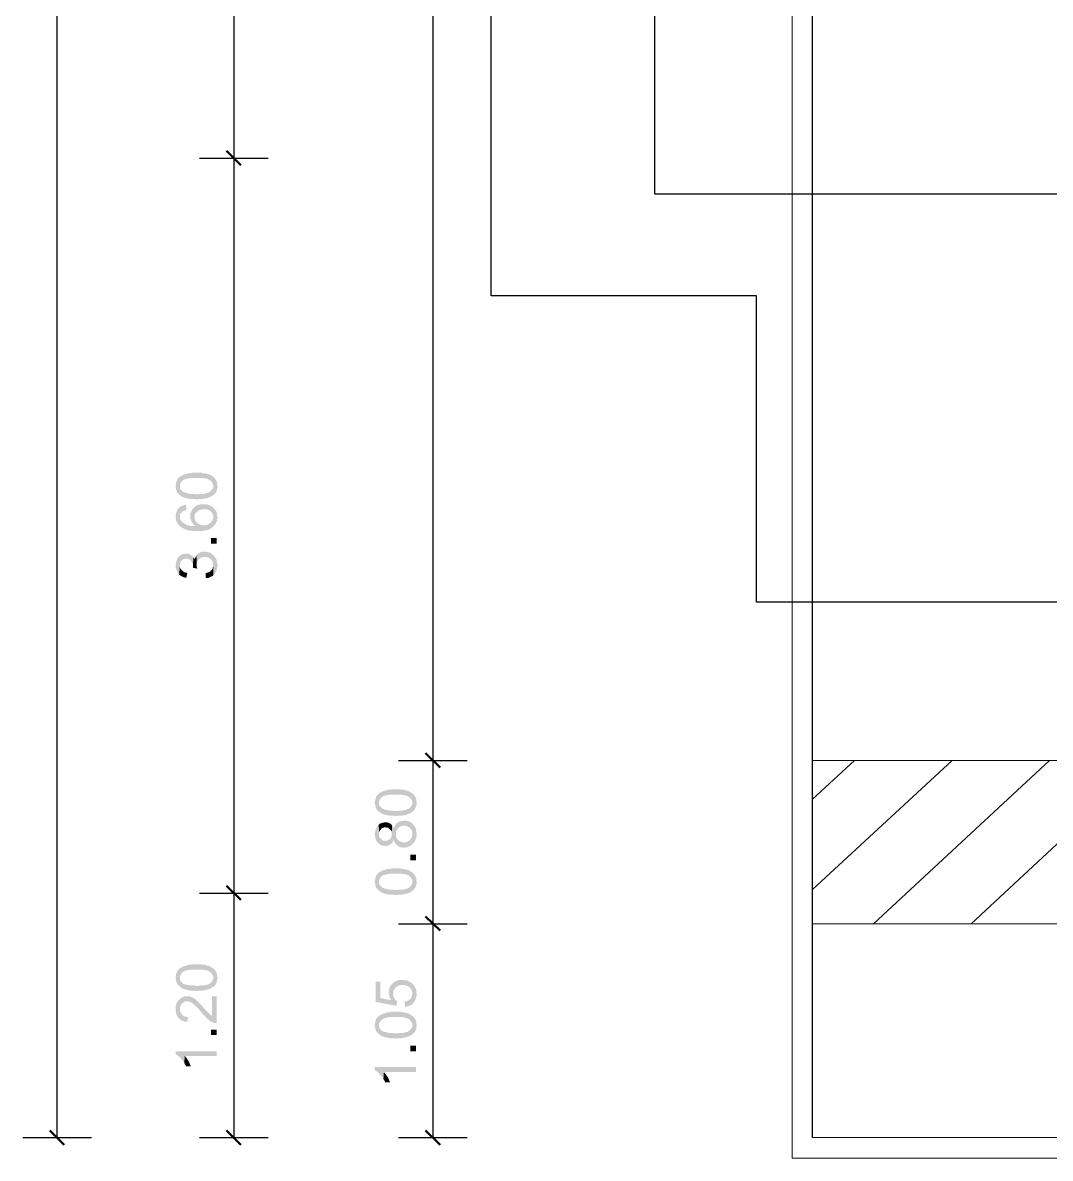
# Model space of a CAD drawing. Header units: millimetres. Extents: x -35.3 to 0.3, y 0.4 to 20.6.
# Drawn here: x -26.379 to -24.396, y 2.58 to 4.771 of the extents above; entities that cross this region are included whole.
import ezdxf

# ---------------------------------------------------------------- set-up
doc = ezdxf.new("R2010")
doc.units = ezdxf.units.MM
for name, color, linetype in [('Layer1', 3, 'Continuous'), ('PDF _Geometria', 7, 'Continuous'), ('PDF _Riempimenti solidi', 7, 'Continuous')]:
    doc.layers.add(name, color=color, linetype=linetype)

msp = doc.modelspace()

# ---------------------------------------------------------------- hatches: boundary and pattern name
at = {"layer": 'PDF _Riempimenti solidi', "transparency": 33554559}
for points in [[(-26.0835, 3.8768), (-26.0835, 3.8743), (-26.0827, 3.8727), (-26.0827, 3.8702), (-26.0818, 3.8685), (-26.081, 3.866), (-26.0802, 3.8643), (-26.0785, 3.8627), (-26.0752, 3.8593), (-26.0752, 3.8802), (-26.0727, 3.8852), (-26.071, 3.8868), (-26.0693, 3.8885), (-26.0685, 3.8885), (-26.0677, 3.8893), (-26.066, 3.8902), (-26.0643, 3.8902), (-26.0627, 3.891), (-26.061, 3.891), (-26.0593, 3.8918), (-26.0568, 3.8918), (-26.0543, 3.8927), (-26.031, 3.8927), (-26.0293, 3.8918), (-26.0268, 3.8918), (-26.0252, 3.891), (-26.0227, 3.891), (-26.021, 3.8902), (-26.0202, 3.8893), (-26.0185, 3.8893), (-26.0177, 3.8885), (-26.0168, 3.8877), (-26.0152, 3.886), (-26.0135, 3.8843), (-26.0127, 3.8827), (-26.011, 3.8793), (-26.011, 3.8768), (-26.0102, 3.8602), (-26.0085, 3.8618), (-26.006, 3.8643), (-26.0052, 3.8668), (-26.0043, 3.8685), (-26.0035, 3.8702), (-26.0035, 3.8727), (-26.0027, 3.8743), (-26.0027, 3.8777), (-26.0035, 3.8793), (-26.0035, 3.8843), (-26.0052, 3.8877), (-26.0068, 3.8902), (-26.0077, 3.891), (-26.0077, 3.8918), (-26.0093, 3.8935), (-26.011, 3.8943), (-26.0127, 3.896), (-26.0143, 3.8968), (-26.0168, 3.8985), (-26.0185, 3.8993), (-26.021, 3.9002), (-26.0227, 3.9002), (-26.0252, 3.901), (-26.0268, 3.9018), (-26.031, 3.9018), (-26.0335, 3.9027), (-26.0518, 3.9027), (-26.0543, 3.9018), (-26.0585, 3.9018), (-26.0602, 3.901), (-26.0618, 3.901), (-26.0635, 3.9002), (-26.066, 3.8993), (-26.0677, 3.8993), (-26.0702, 3.8977), (-26.0718, 3.8968), (-26.0752, 3.8952), (-26.0785, 3.8918), (-26.0802, 3.8902), (-26.081, 3.8885), (-26.081, 3.8877), (-26.0818, 3.886), (-26.0827, 3.8835), (-26.0827, 3.8818), (-26.0835, 3.8793)], [(-26.0752, 3.8593), (-26.0735, 3.8585), (-26.0718, 3.8568), (-26.0702, 3.856), (-26.0677, 3.8552), (-26.066, 3.8543), (-26.0652, 3.8543), (-26.0635, 3.8535), (-26.0618, 3.8535), (-26.0593, 3.8527), (-26.0577, 3.8527), (-26.0552, 3.8518), (-26.046, 3.8518), (-26.0435, 3.851), (-26.0418, 3.851), (-26.0393, 3.8518), (-26.031, 3.8518), (-26.0293, 3.8527), (-26.0268, 3.8527), (-26.0243, 3.8535), (-26.0227, 3.8535), (-26.021, 3.8543), (-26.0185, 3.8552), (-26.0168, 3.856), (-26.0152, 3.8568), (-26.0135, 3.8577), (-26.0127, 3.8585), (-26.011, 3.8593), (-26.0102, 3.8602), (-26.011, 3.8768), (-26.011, 3.8743), (-26.0127, 3.871), (-26.0143, 3.8693), (-26.0152, 3.8677), (-26.0177, 3.866), (-26.0185, 3.8652), (-26.0202, 3.8643), (-26.0218, 3.8635), (-26.0235, 3.8635), (-26.0252, 3.8627), (-26.0268, 3.8627), (-26.0293, 3.8618), (-26.0368, 3.8618), (-26.0402, 3.861), (-26.0452, 3.861), (-26.0477, 3.8618), (-26.056, 3.8618), (-26.0577, 3.8627), (-26.0602, 3.8627), (-26.0618, 3.8635), (-26.0643, 3.8635), (-26.066, 3.8643), (-26.0668, 3.8652), (-26.0685, 3.8652), (-26.0702, 3.866), (-26.071, 3.8677), (-26.0727, 3.8693), (-26.0743, 3.871), (-26.0752, 3.8727), (-26.0752, 3.8768)], [(-26.0835, 3.8185), (-26.0835, 3.8152), (-26.0827, 3.8127), (-26.0827, 3.8102), (-26.0818, 3.8085), (-26.081, 3.8068), (-26.0802, 3.8052), (-26.0785, 3.8035), (-26.0777, 3.8018), (-26.076, 3.8002), (-26.0752, 3.8177), (-26.0752, 3.8218), (-26.0743, 3.8243), (-26.0727, 3.826), (-26.071, 3.8277), (-26.0693, 3.8285), (-26.0677, 3.8293), (-26.0652, 3.8302), (-26.0627, 3.831), (-26.0635, 3.841), (-26.0652, 3.8402), (-26.0677, 3.8402), (-26.0693, 3.8393), (-26.0718, 3.8385), (-26.0752, 3.8368), (-26.0785, 3.8335), (-26.0793, 3.8327), (-26.081, 3.8293), (-26.0818, 3.8268), (-26.0827, 3.8252), (-26.0827, 3.8227), (-26.0835, 3.821)], [(-26.076, 3.8002), (-26.0743, 3.7985), (-26.0727, 3.7977), (-26.0718, 3.7968), (-26.0702, 3.796), (-26.0685, 3.7952), (-26.0668, 3.7943), (-26.0643, 3.7935), (-26.061, 3.7918), (-26.0585, 3.7918), (-26.0568, 3.791), (-26.0518, 3.791), (-26.0493, 3.7902), (-26.0327, 3.7902), (-26.0302, 3.791), (-26.0277, 3.791), (-26.0252, 3.7918), (-26.0235, 3.7918), (-26.021, 3.7927), (-26.0193, 3.7935), (-26.016, 3.7952), (-26.0143, 3.796), (-26.0135, 3.7968), (-26.0118, 3.7977), (-26.0093, 3.8002), (-26.0085, 3.8018), (-26.0068, 3.8035), (-26.006, 3.8052), (-26.0052, 3.8068), (-26.0043, 3.8085), (-26.0035, 3.811), (-26.0035, 3.8127), (-26.0027, 3.8152), (-26.0027, 3.8177), (-26.0035, 3.8202), (-26.0035, 3.8243), (-26.0043, 3.826), (-26.0052, 3.8285), (-26.006, 3.8302), (-26.0068, 3.8302), (-26.0077, 3.8318), (-26.0093, 3.8335), (-26.011, 3.8352), (-26.011, 3.8152), (-26.0118, 3.8135), (-26.0127, 3.811), (-26.0135, 3.8093), (-26.0135, 3.8085), (-26.0152, 3.8068), (-26.0168, 3.806), (-26.0185, 3.8043), (-26.0202, 3.8035), (-26.021, 3.8027), (-26.0235, 3.8018), (-26.0252, 3.8018), (-26.0277, 3.801), (-26.0302, 3.801), (-26.0327, 3.8018), (-26.0352, 3.8018), (-26.0368, 3.8027), (-26.0385, 3.8035), (-26.041, 3.8043), (-26.0418, 3.806), (-26.0435, 3.8068), (-26.0443, 3.8085), (-26.0452, 3.8002), (-26.056, 3.8002), (-26.0577, 3.801), (-26.0602, 3.801), (-26.0618, 3.8018), (-26.0635, 3.8027), (-26.0643, 3.8035), (-26.0668, 3.8043), (-26.0685, 3.8052), (-26.0702, 3.8068), (-26.0718, 3.8085), (-26.0727, 3.8093), (-26.0743, 3.8118), (-26.0752, 3.8135), (-26.0752, 3.8177)], [(-26.0552, 3.8185), (-26.0552, 3.8143), (-26.0543, 3.8127), (-26.0535, 3.8102), (-26.0527, 3.8085), (-26.0527, 3.8077), (-26.051, 3.806), (-26.0502, 3.8043), (-26.0485, 3.8027), (-26.0468, 3.801), (-26.0452, 3.8002), (-26.0443, 3.8085), (-26.046, 3.811), (-26.046, 3.8127), (-26.0468, 3.8143), (-26.0468, 3.8168), (-26.0485, 3.8352), (-26.0493, 3.8343), (-26.051, 3.8327), (-26.0527, 3.8293), (-26.0535, 3.8268), (-26.0543, 3.8252), (-26.0552, 3.8235), (-26.0552, 3.821)], [(-26.0485, 3.8352), (-26.0468, 3.8168), (-26.0468, 3.821), (-26.0452, 3.8243), (-26.0435, 3.826), (-26.0418, 3.8277), (-26.0418, 3.8285), (-26.0402, 3.8293), (-26.0385, 3.8302), (-26.036, 3.831), (-26.0343, 3.8318), (-26.0227, 3.8318), (-26.0193, 3.8302), (-26.0177, 3.8293), (-26.016, 3.8277), (-26.0152, 3.8268), (-26.0135, 3.8252), (-26.0127, 3.8235), (-26.0118, 3.8218), (-26.011, 3.8193), (-26.011, 3.8177), (-26.011, 3.8352), (-26.0127, 3.8368), (-26.0143, 3.8377), (-26.016, 3.8393), (-26.0168, 3.8393), (-26.0193, 3.8402), (-26.021, 3.841), (-26.0235, 3.8418), (-26.0352, 3.8418), (-26.0377, 3.841), (-26.0393, 3.841), (-26.0418, 3.8402), (-26.0435, 3.8393), (-26.0452, 3.8377), (-26.0468, 3.8368)], [(-26.0043, 3.766), (-26.0043, 3.7768), (-26.0152, 3.7768), (-26.0152, 3.766)], [(-26.0835, 3.7235), (-26.0835, 3.7193), (-26.0827, 3.7177), (-26.0818, 3.7152), (-26.081, 3.7135), (-26.0802, 3.711), (-26.0793, 3.7093), (-26.0777, 3.7077), (-26.0768, 3.706), (-26.0752, 3.7235), (-26.0752, 3.7277), (-26.0743, 3.7293), (-26.0735, 3.7318), (-26.0718, 3.7335), (-26.071, 3.7343), (-26.0693, 3.7352), (-26.0677, 3.736), (-26.0652, 3.7368), (-26.0618, 3.7368), (-26.0602, 3.736), (-26.0577, 3.736), (-26.056, 3.7343), (-26.0543, 3.7335), (-26.0535, 3.7318), (-26.0527, 3.731), (-26.0518, 3.7293), (-26.051, 3.7268), (-26.0502, 3.7252), (-26.0502, 3.721), (-26.0493, 3.7393), (-26.0502, 3.741), (-26.0518, 3.7427), (-26.0535, 3.7435), (-26.0543, 3.7443), (-26.0568, 3.7452), (-26.0585, 3.746), (-26.061, 3.7468), (-26.0652, 3.7468), (-26.0668, 3.746), (-26.0693, 3.746), (-26.071, 3.7452), (-26.0735, 3.7435), (-26.0752, 3.7427), (-26.0785, 3.7393), (-26.0793, 3.7377), (-26.081, 3.7352), (-26.081, 3.7343), (-26.0818, 3.7318), (-26.0827, 3.7302), (-26.0827, 3.7277), (-26.0835, 3.726)], [(-26.0435, 3.7435), (-26.0427, 3.7252), (-26.0427, 3.7285), (-26.0418, 3.731), (-26.041, 3.7327), (-26.0402, 3.7343), (-26.0377, 3.7368), (-26.036, 3.7385), (-26.0335, 3.7393), (-26.0318, 3.7393), (-26.0293, 3.7402), (-26.0252, 3.7402), (-26.0227, 3.7393), (-26.021, 3.7393), (-26.0193, 3.7385), (-26.0177, 3.7368), (-26.016, 3.736), (-26.0143, 3.7343), (-26.0127, 3.7318), (-26.0118, 3.7302), (-26.0118, 3.7285), (-26.011, 3.726), (-26.011, 3.7052), (-26.0093, 3.7068), (-26.0085, 3.7077), (-26.0068, 3.7093), (-26.006, 3.711), (-26.0052, 3.7135), (-26.0035, 3.7168), (-26.0035, 3.7193), (-26.0027, 3.7218), (-26.0027, 3.726), (-26.0035, 3.7277), (-26.0035, 3.7302), (-26.0043, 3.7318), (-26.0043, 3.7343), (-26.0052, 3.736), (-26.006, 3.7377), (-26.0077, 3.7393), (-26.0085, 3.741), (-26.0102, 3.7427), (-26.0102, 3.7435), (-26.0118, 3.7443), (-26.0135, 3.746), (-26.0152, 3.7477), (-26.0168, 3.7485), (-26.0193, 3.7493), (-26.021, 3.7493), (-26.0235, 3.7502), (-26.0327, 3.7502), (-26.0352, 3.7493), (-26.0368, 3.7485), (-26.0402, 3.7468), (-26.0418, 3.7452)], [(-26.0502, 3.7193), (-26.0418, 3.7177), (-26.0418, 3.7185), (-26.0427, 3.721), (-26.0427, 3.7252), (-26.0435, 3.7435), (-26.0443, 3.7418), (-26.0452, 3.7402), (-26.046, 3.7377), (-26.0468, 3.736), (-26.0477, 3.7377), (-26.0493, 3.7393), (-26.0502, 3.721)], [(-26.026, 3.7085), (-26.0252, 3.6993), (-26.0218, 3.6993), (-26.0193, 3.7002), (-26.0177, 3.701), (-26.016, 3.7018), (-26.0143, 3.7027), (-26.0118, 3.7035), (-26.011, 3.7052), (-26.011, 3.7243), (-26.011, 3.7218), (-26.0118, 3.7202), (-26.0118, 3.7177), (-26.0135, 3.716), (-26.0143, 3.7143), (-26.0152, 3.7143), (-26.016, 3.7127), (-26.0193, 3.711), (-26.0218, 3.7102), (-26.0235, 3.7093)], [(-26.0768, 3.706), (-26.0752, 3.7052), (-26.0735, 3.7035), (-26.0718, 3.7027), (-26.0693, 3.7018), (-26.0677, 3.701), (-26.0652, 3.7002), (-26.0627, 3.7002), (-26.061, 3.7093), (-26.0627, 3.7102), (-26.0652, 3.7102), (-26.0668, 3.711), (-26.0685, 3.7118), (-26.0702, 3.7135), (-26.0718, 3.7143), (-26.0727, 3.716), (-26.0743, 3.7177), (-26.0752, 3.7193), (-26.0752, 3.7235)], [(-25.6993, 3.266), (-25.6993, 3.2635), (-25.6985, 3.2618), (-25.6985, 3.2593), (-25.6977, 3.2577), (-25.6968, 3.2552), (-25.696, 3.2535), (-25.6943, 3.2518), (-25.6927, 3.2502), (-25.691, 3.2485), (-25.691, 3.2693), (-25.6893, 3.2727), (-25.6885, 3.2743), (-25.6868, 3.276), (-25.6852, 3.2777), (-25.6843, 3.2777), (-25.6835, 3.2785), (-25.6818, 3.2793), (-25.6802, 3.2793), (-25.6785, 3.2802), (-25.6768, 3.2802), (-25.6752, 3.281), (-25.6727, 3.281), (-25.6702, 3.2818), (-25.6468, 3.2818), (-25.6452, 3.281), (-25.6427, 3.281), (-25.641, 3.2802), (-25.6385, 3.2802), (-25.6368, 3.2793), (-25.636, 3.2785), (-25.6343, 3.2785), (-25.6335, 3.2777), (-25.631, 3.2752), (-25.6293, 3.2735), (-25.6268, 3.2685), (-25.6268, 3.266), (-25.626, 3.2493), (-25.6243, 3.251), (-25.6235, 3.2518), (-25.6218, 3.2535), (-25.621, 3.256), (-25.6202, 3.2577), (-25.6193, 3.2593), (-25.6193, 3.2618), (-25.6185, 3.2635), (-25.6185, 3.2668), (-25.6193, 3.2685), (-25.6193, 3.2735), (-25.6202, 3.2752), (-25.621, 3.2768), (-25.6227, 3.2793), (-25.6235, 3.2802), (-25.6235, 3.281), (-25.6252, 3.2827), (-25.6268, 3.2835), (-25.6285, 3.2852), (-25.6302, 3.286), (-25.6327, 3.2877), (-25.6343, 3.2885), (-25.6368, 3.2893), (-25.6385, 3.2893), (-25.641, 3.2902), (-25.6427, 3.291), (-25.6468, 3.291), (-25.6493, 3.2918), (-25.6677, 3.2918), (-25.6702, 3.291), (-25.6743, 3.291), (-25.676, 3.2902), (-25.6777, 3.2902), (-25.6793, 3.2893), (-25.6818, 3.2885), (-25.6835, 3.2885), (-25.686, 3.2868), (-25.6893, 3.2852), (-25.691, 3.2843), (-25.6927, 3.2827), (-25.6943, 3.281), (-25.696, 3.2793), (-25.6968, 3.2777), (-25.6968, 3.2768), (-25.6977, 3.2752), (-25.6985, 3.2727), (-25.6985, 3.271), (-25.6993, 3.2685)], [(-25.691, 3.2485), (-25.6893, 3.2477), (-25.6877, 3.246), (-25.686, 3.2452), (-25.6835, 3.2443), (-25.6818, 3.2435), (-25.681, 3.2435), (-25.6793, 3.2427), (-25.6777, 3.2427), (-25.6752, 3.2418), (-25.6735, 3.2418), (-25.671, 3.241), (-25.6618, 3.241), (-25.6593, 3.2402), (-25.6577, 3.2402), (-25.6552, 3.241), (-25.6468, 3.241), (-25.6452, 3.2418), (-25.6427, 3.2418), (-25.6402, 3.2427), (-25.6385, 3.2427), (-25.6368, 3.2435), (-25.6343, 3.2443), (-25.6327, 3.2452), (-25.631, 3.246), (-25.6293, 3.2468), (-25.6285, 3.2477), (-25.6268, 3.2485), (-25.626, 3.2493), (-25.6268, 3.266), (-25.6268, 3.2635), (-25.6285, 3.2602), (-25.6302, 3.2585), (-25.631, 3.2568), (-25.6335, 3.2552), (-25.6343, 3.2543), (-25.6377, 3.2527), (-25.6393, 3.2527), (-25.641, 3.2518), (-25.6427, 3.2518), (-25.6452, 3.251), (-25.6527, 3.251), (-25.656, 3.2502), (-25.661, 3.2502), (-25.6635, 3.251), (-25.6718, 3.251), (-25.6735, 3.2518), (-25.676, 3.2518), (-25.6777, 3.2527), (-25.6802, 3.2527), (-25.6818, 3.2535), (-25.6827, 3.2543), (-25.6843, 3.2543), (-25.686, 3.2552), (-25.6868, 3.2568), (-25.6885, 3.2585), (-25.6902, 3.2602), (-25.691, 3.2618), (-25.691, 3.266)], [(-25.6993, 3.2052), (-25.6993, 3.2027), (-25.6985, 3.2002), (-25.6985, 3.1977), (-25.6968, 3.1943), (-25.696, 3.1918), (-25.6935, 3.1893), (-25.6927, 3.1885), (-25.6893, 3.1852), (-25.6877, 3.1843), (-25.6852, 3.1835), (-25.6835, 3.1835), (-25.681, 3.1827), (-25.6768, 3.1827), (-25.6752, 3.1835), (-25.6727, 3.1835), (-25.671, 3.1843), (-25.6693, 3.186), (-25.6677, 3.1868), (-25.666, 3.1885), (-25.6652, 3.1902), (-25.6635, 3.1927), (-25.6627, 3.1943), (-25.6618, 3.1918), (-25.661, 3.1902), (-25.6602, 3.1877), (-25.6585, 3.186), (-25.656, 3.1835), (-25.6552, 3.1835), (-25.6535, 3.1818), (-25.6518, 3.181), (-25.6493, 3.1802), (-25.6477, 3.1802), (-25.6452, 3.1793), (-25.641, 3.1793), (-25.6385, 3.1802), (-25.6368, 3.1802), (-25.6343, 3.181), (-25.6327, 3.1818), (-25.631, 3.1827), (-25.6293, 3.1843), (-25.6277, 3.1852), (-25.626, 3.1868), (-25.6268, 3.206), (-25.6268, 3.2035), (-25.6277, 3.201), (-25.6277, 3.1993), (-25.6293, 3.1977), (-25.6302, 3.196), (-25.631, 3.1943), (-25.6327, 3.1927), (-25.6352, 3.1918), (-25.6368, 3.191), (-25.6385, 3.1902), (-25.641, 3.1893), (-25.6443, 3.1893), (-25.6468, 3.1902), (-25.6485, 3.191), (-25.651, 3.1918), (-25.6527, 3.1927), (-25.6543, 3.1943), (-25.6552, 3.1952), (-25.6568, 3.1968), (-25.6577, 3.1993), (-25.6585, 3.201), (-25.6585, 3.2243), (-25.6602, 3.2227), (-25.661, 3.221), (-25.6618, 3.2185), (-25.6627, 3.2168), (-25.6635, 3.2193), (-25.6652, 3.221), (-25.666, 3.2227), (-25.6668, 3.206), (-25.6668, 3.2018), (-25.6677, 3.1993), (-25.6685, 3.1977), (-25.671, 3.1952), (-25.6727, 3.1943), (-25.6752, 3.1935), (-25.6768, 3.1927), (-25.6827, 3.1927), (-25.6843, 3.1935), (-25.686, 3.1952), (-25.6877, 3.196), (-25.6885, 3.1977), (-25.6902, 3.1993), (-25.691, 3.201), (-25.691, 3.2052), (-25.6918, 3.2235), (-25.6935, 3.2218), (-25.6935, 3.221), (-25.6952, 3.2202), (-25.696, 3.2177), (-25.6968, 3.216), (-25.6985, 3.2127), (-25.6985, 3.2102), (-25.6993, 3.2077)], [(-25.6918, 3.2235), (-25.691, 3.2052), (-25.691, 3.2093), (-25.6893, 3.2127), (-25.6877, 3.2143), (-25.6868, 3.216), (-25.6852, 3.2168), (-25.6827, 3.2177), (-25.681, 3.2185), (-25.6777, 3.2185), (-25.6752, 3.2177), (-25.6735, 3.2177), (-25.6718, 3.216), (-25.6702, 3.2152), (-25.6693, 3.2135), (-25.6677, 3.2118), (-25.6668, 3.2102), (-25.6668, 3.206), (-25.666, 3.2227), (-25.6677, 3.2243), (-25.6693, 3.2252), (-25.6702, 3.226), (-25.6718, 3.2268), (-25.6743, 3.2277), (-25.676, 3.2285), (-25.6802, 3.2285), (-25.6818, 3.2277), (-25.6843, 3.2277), (-25.686, 3.2268), (-25.6885, 3.226), (-25.6902, 3.2252)], [(-25.6585, 3.2243), (-25.6585, 3.2052), (-25.6585, 3.2093), (-25.6577, 3.2118), (-25.6568, 3.2135), (-25.6552, 3.2152), (-25.6543, 3.2168), (-25.6527, 3.2185), (-25.651, 3.2193), (-25.6493, 3.2202), (-25.6468, 3.221), (-25.6452, 3.2218), (-25.641, 3.2218), (-25.6385, 3.221), (-25.6368, 3.2202), (-25.6343, 3.2193), (-25.6327, 3.2185), (-25.631, 3.2168), (-25.6302, 3.216), (-25.6285, 3.2143), (-25.6277, 3.2118), (-25.6277, 3.2102), (-25.6268, 3.2077), (-25.6268, 3.206), (-25.626, 3.1868), (-25.6252, 3.1877), (-25.6235, 3.1893), (-25.621, 3.1943), (-25.6202, 3.1968), (-25.6193, 3.1985), (-25.6193, 3.201), (-25.6185, 3.2035), (-25.6185, 3.2068), (-25.6193, 3.2093), (-25.6193, 3.2118), (-25.6202, 3.2135), (-25.6202, 3.216), (-25.6218, 3.2193), (-25.6235, 3.221), (-25.6243, 3.2227), (-25.626, 3.2243), (-25.6268, 3.226), (-25.6285, 3.2268), (-25.6302, 3.2285), (-25.6327, 3.2293), (-25.6343, 3.2302), (-25.636, 3.231), (-25.6385, 3.231), (-25.6402, 3.2318), (-25.6427, 3.2318), (-25.6452, 3.231), (-25.6477, 3.231), (-25.6493, 3.2302), (-25.6518, 3.2302), (-25.6535, 3.2285), (-25.6552, 3.2277), (-25.656, 3.2277), (-25.6577, 3.226)], [(-25.6202, 3.1552), (-25.6202, 3.166), (-25.631, 3.166), (-25.631, 3.1552)], [(-25.6993, 3.1135), (-25.6993, 3.111), (-25.6985, 3.1093), (-25.6985, 3.1068), (-25.6977, 3.1052), (-25.6968, 3.1027), (-25.696, 3.101), (-25.6943, 3.0993), (-25.6927, 3.0977), (-25.691, 3.096), (-25.691, 3.1168), (-25.6902, 3.1185), (-25.6893, 3.1202), (-25.6885, 3.1218), (-25.6868, 3.1235), (-25.6852, 3.1252), (-25.6843, 3.1252), (-25.6835, 3.126), (-25.6818, 3.1268), (-25.6802, 3.1268), (-25.6785, 3.1277), (-25.6768, 3.1277), (-25.6752, 3.1285), (-25.6727, 3.1285), (-25.6702, 3.1293), (-25.6468, 3.1293), (-25.6452, 3.1285), (-25.6427, 3.1285), (-25.641, 3.1277), (-25.6385, 3.1277), (-25.6368, 3.1268), (-25.636, 3.126), (-25.6343, 3.126), (-25.6335, 3.1252), (-25.631, 3.1227), (-25.6293, 3.121), (-25.6285, 3.1193), (-25.6277, 3.1177), (-25.6268, 3.116), (-25.6268, 3.1135), (-25.626, 3.0968), (-25.6243, 3.0985), (-25.6235, 3.0993), (-25.6218, 3.101), (-25.621, 3.1035), (-25.6202, 3.1052), (-25.6193, 3.1068), (-25.6193, 3.1093), (-25.6185, 3.111), (-25.6185, 3.1143), (-25.6193, 3.116), (-25.6193, 3.121), (-25.6202, 3.1227), (-25.621, 3.1243), (-25.6227, 3.1268), (-25.6235, 3.1277), (-25.6235, 3.1285), (-25.6252, 3.1302), (-25.6268, 3.131), (-25.6285, 3.1327), (-25.6302, 3.1335), (-25.6327, 3.1352), (-25.6343, 3.136), (-25.6368, 3.1368), (-25.6385, 3.1368), (-25.641, 3.1377), (-25.6427, 3.1385), (-25.6468, 3.1385), (-25.6493, 3.1393), (-25.6677, 3.1393), (-25.6702, 3.1385), (-25.6743, 3.1385), (-25.676, 3.1377), (-25.6777, 3.1377), (-25.6793, 3.1368), (-25.6818, 3.136), (-25.6835, 3.136), (-25.686, 3.1343), (-25.6893, 3.1327), (-25.691, 3.1318), (-25.6927, 3.1302), (-25.6943, 3.1285), (-25.696, 3.1268), (-25.6968, 3.1252), (-25.6968, 3.1243), (-25.6977, 3.1227), (-25.6985, 3.1202), (-25.6985, 3.1185), (-25.6993, 3.116)], [(-25.691, 3.096), (-25.6893, 3.0952), (-25.6877, 3.0935), (-25.686, 3.0927), (-25.6835, 3.0918), (-25.6818, 3.091), (-25.681, 3.091), (-25.6793, 3.0902), (-25.6777, 3.0902), (-25.6752, 3.0893), (-25.6735, 3.0893), (-25.671, 3.0885), (-25.6618, 3.0885), (-25.6593, 3.0877), (-25.6577, 3.0877), (-25.6552, 3.0885), (-25.6468, 3.0885), (-25.6452, 3.0893), (-25.6427, 3.0893), (-25.6402, 3.0902), (-25.6385, 3.0902), (-25.6368, 3.091), (-25.6343, 3.0918), (-25.6327, 3.0927), (-25.631, 3.0935), (-25.6293, 3.0943), (-25.6285, 3.0952), (-25.6268, 3.096), (-25.626, 3.0968), (-25.6268, 3.1135), (-25.6268, 3.111), (-25.6285, 3.1077), (-25.6302, 3.106), (-25.631, 3.1043), (-25.6335, 3.1027), (-25.6343, 3.1018), (-25.6377, 3.1002), (-25.6393, 3.1002), (-25.641, 3.0993), (-25.6427, 3.0993), (-25.6452, 3.0985), (-25.6527, 3.0985), (-25.656, 3.0977), (-25.661, 3.0977), (-25.6635, 3.0985), (-25.6718, 3.0985), (-25.6735, 3.0993), (-25.676, 3.0993), (-25.6777, 3.1002), (-25.6802, 3.1002), (-25.6818, 3.101), (-25.6827, 3.1018), (-25.6843, 3.1018), (-25.686, 3.1027), (-25.6868, 3.1043), (-25.6885, 3.106), (-25.6902, 3.1077), (-25.691, 3.1093), (-25.691, 3.1135)], [(-26.0835, 2.9285), (-26.0835, 2.926), (-26.0827, 2.9243), (-26.0827, 2.9218), (-26.0818, 2.9202), (-26.081, 2.9177), (-26.0802, 2.916), (-26.0785, 2.9143), (-26.0752, 2.911), (-26.0752, 2.9318), (-26.0727, 2.9368), (-26.071, 2.9385), (-26.0693, 2.9402), (-26.0685, 2.9402), (-26.0677, 2.941), (-26.066, 2.9418), (-26.0643, 2.9418), (-26.0627, 2.9427), (-26.061, 2.9427), (-26.0593, 2.9435), (-26.0568, 2.9435), (-26.0543, 2.9443), (-26.031, 2.9443), (-26.0293, 2.9435), (-26.0268, 2.9435), (-26.0252, 2.9427), (-26.0227, 2.9427), (-26.021, 2.9418), (-26.0202, 2.941), (-26.0185, 2.941), (-26.0168, 2.9393), (-26.0152, 2.9377), (-26.0135, 2.936), (-26.0127, 2.9343), (-26.0118, 2.9327), (-26.011, 2.931), (-26.011, 2.9285), (-26.0102, 2.9118), (-26.0085, 2.9135), (-26.006, 2.916), (-26.0052, 2.9185), (-26.0035, 2.9218), (-26.0035, 2.9243), (-26.0027, 2.926), (-26.0027, 2.9293), (-26.0035, 2.931), (-26.0035, 2.936), (-26.0052, 2.9393), (-26.0068, 2.9418), (-26.0077, 2.9427), (-26.0077, 2.9435), (-26.0093, 2.9452), (-26.011, 2.946), (-26.0127, 2.9477), (-26.0143, 2.9485), (-26.0168, 2.9502), (-26.0185, 2.951), (-26.021, 2.9518), (-26.0227, 2.9518), (-26.0252, 2.9527), (-26.0268, 2.9535), (-26.031, 2.9535), (-26.0335, 2.9543), (-26.0518, 2.9543), (-26.0543, 2.9535), (-26.0585, 2.9535), (-26.0602, 2.9527), (-26.0618, 2.9527), (-26.0635, 2.9518), (-26.066, 2.951), (-26.0677, 2.951), (-26.0702, 2.9493), (-26.0718, 2.9485), (-26.0752, 2.9468), (-26.0785, 2.9435), (-26.0802, 2.9418), (-26.081, 2.9402), (-26.081, 2.9393), (-26.0818, 2.9377), (-26.0827, 2.9352), (-26.0827, 2.9335), (-26.0835, 2.931)], [(-26.0752, 2.911), (-26.0735, 2.9102), (-26.0718, 2.9085), (-26.0702, 2.9077), (-26.0677, 2.9068), (-26.066, 2.906), (-26.0652, 2.906), (-26.0635, 2.9052), (-26.0618, 2.9052), (-26.0593, 2.9043), (-26.0577, 2.9043), (-26.0552, 2.9035), (-26.046, 2.9035), (-26.0435, 2.9027), (-26.0418, 2.9027), (-26.0393, 2.9035), (-26.031, 2.9035), (-26.0293, 2.9043), (-26.0268, 2.9043), (-26.0243, 2.9052), (-26.0227, 2.9052), (-26.021, 2.906), (-26.0185, 2.9068), (-26.0168, 2.9077), (-26.0152, 2.9085), (-26.0135, 2.9093), (-26.0127, 2.9102), (-26.011, 2.911), (-26.0102, 2.9118), (-26.011, 2.9285), (-26.011, 2.926), (-26.0127, 2.9227), (-26.0143, 2.921), (-26.0152, 2.9193), (-26.0177, 2.9177), (-26.0185, 2.9168), (-26.0202, 2.916), (-26.0218, 2.9152), (-26.0235, 2.9152), (-26.0252, 2.9143), (-26.0268, 2.9143), (-26.0293, 2.9135), (-26.0368, 2.9135), (-26.0402, 2.9127), (-26.0452, 2.9127), (-26.0477, 2.9135), (-26.056, 2.9135), (-26.0577, 2.9143), (-26.0602, 2.9143), (-26.0618, 2.9152), (-26.0643, 2.9152), (-26.066, 2.916), (-26.0668, 2.9168), (-26.0685, 2.9168), (-26.0702, 2.9177), (-26.071, 2.9193), (-26.0727, 2.921), (-26.0743, 2.9227), (-26.0752, 2.9243), (-26.0752, 2.9285)], [(-25.6977, 2.921), (-25.6977, 2.8818), (-25.6577, 2.8743), (-25.656, 2.8827), (-25.6577, 2.8843), (-25.6593, 2.8852), (-25.6602, 2.8868), (-25.6618, 2.8893), (-25.6627, 2.891), (-25.6635, 2.8927), (-25.6635, 2.8977), (-25.6652, 2.9177), (-25.6668, 2.916), (-25.6677, 2.8852), (-25.6885, 2.8893), (-25.6885, 2.921)], [(-25.6727, 2.9002), (-25.6727, 2.8993), (-25.6718, 2.8968), (-25.6718, 2.8952), (-25.671, 2.8927), (-25.671, 2.891), (-25.6702, 2.8893), (-25.6685, 2.8868), (-25.6677, 2.8852), (-25.6668, 2.916), (-25.6677, 2.9143), (-25.6693, 2.9127), (-25.6702, 2.9102), (-25.6718, 2.9068), (-25.6718, 2.9043), (-25.6727, 2.9018)], [(-25.6652, 2.9177), (-25.6635, 2.8977), (-25.6635, 2.9027), (-25.6618, 2.906), (-25.6602, 2.9077), (-25.6593, 2.9093), (-25.6585, 2.9102), (-25.6568, 2.9118), (-25.6543, 2.9127), (-25.6527, 2.9135), (-25.651, 2.9135), (-25.6485, 2.9143), (-25.6435, 2.9143), (-25.641, 2.9135), (-25.6393, 2.9135), (-25.6368, 2.9127), (-25.6352, 2.9118), (-25.6335, 2.911), (-25.6318, 2.9093), (-25.6302, 2.9077), (-25.6293, 2.906), (-25.6277, 2.9035), (-25.6277, 2.9018), (-25.6268, 2.8993), (-25.6268, 2.8977), (-25.6268, 2.9168), (-25.6285, 2.9185), (-25.6302, 2.9193), (-25.6327, 2.921), (-25.6343, 2.9218), (-25.636, 2.9227), (-25.6385, 2.9235), (-25.6402, 2.9235), (-25.6427, 2.9243), (-25.6527, 2.9243), (-25.6543, 2.9235), (-25.6568, 2.9227), (-25.6585, 2.9218), (-25.6618, 2.9202), (-25.6635, 2.9185)], [(-25.6418, 2.8827), (-25.641, 2.8718), (-25.6393, 2.8727), (-25.6377, 2.8727), (-25.6352, 2.8735), (-25.6335, 2.8743), (-25.631, 2.8752), (-25.6293, 2.876), (-25.6277, 2.8768), (-25.626, 2.8785), (-25.6252, 2.8802), (-25.6235, 2.881), (-25.6218, 2.8843), (-25.621, 2.8868), (-25.6202, 2.8885), (-25.6193, 2.891), (-25.6193, 2.8927), (-25.6185, 2.8952), (-25.6185, 2.8977), (-25.6193, 2.9002), (-25.6193, 2.9043), (-25.6202, 2.9068), (-25.6218, 2.9102), (-25.6227, 2.9118), (-25.6243, 2.9135), (-25.6252, 2.9152), (-25.6268, 2.9168), (-25.6268, 2.8952), (-25.6277, 2.8935), (-25.6285, 2.891), (-25.6293, 2.8893), (-25.6302, 2.8877), (-25.6318, 2.8868), (-25.6335, 2.8852), (-25.6352, 2.8843), (-25.6368, 2.8835), (-25.6393, 2.8827)], [(-26.0752, 2.8877), (-26.0752, 2.8685), (-26.0752, 2.8718), (-26.0735, 2.8752), (-26.0727, 2.8777), (-26.0718, 2.8793), (-26.071, 2.8793), (-26.0693, 2.8802), (-26.0677, 2.8818), (-26.066, 2.8827), (-26.0585, 2.8827), (-26.056, 2.8818), (-26.0543, 2.881), (-26.0518, 2.8802), (-26.0502, 2.8785), (-26.0493, 2.8777), (-26.0477, 2.8768), (-26.0468, 2.8752), (-26.0452, 2.8743), (-26.0435, 2.8727), (-26.0402, 2.8693), (-26.0385, 2.8677), (-26.0368, 2.8652), (-26.0352, 2.8635), (-26.0335, 2.861), (-26.0302, 2.8577), (-26.0285, 2.856), (-26.0268, 2.8543), (-26.026, 2.8527), (-26.0227, 2.8493), (-26.0218, 2.8485), (-26.0202, 2.8477), (-26.0185, 2.846), (-26.0168, 2.8452), (-26.0152, 2.8435), (-26.0127, 2.8427), (-26.011, 2.8418), (-26.0085, 2.841), (-26.0043, 2.841), (-26.0043, 2.8927), (-26.0135, 2.8927), (-26.0135, 2.8543), (-26.0152, 2.856), (-26.0168, 2.8568), (-26.0193, 2.8593), (-26.0202, 2.8602), (-26.0218, 2.8618), (-26.0235, 2.8635), (-26.0252, 2.8652), (-26.0268, 2.8668), (-26.0285, 2.8693), (-26.0293, 2.8702), (-26.031, 2.8727), (-26.0327, 2.8743), (-26.0343, 2.876), (-26.036, 2.8777), (-26.0377, 2.8793), (-26.0393, 2.881), (-26.0402, 2.8827), (-26.0418, 2.8835), (-26.0427, 2.8843), (-26.0435, 2.8852), (-26.0452, 2.8868), (-26.0468, 2.8877), (-26.0485, 2.8893), (-26.0502, 2.8902), (-26.0518, 2.891), (-26.0527, 2.891), (-26.0552, 2.8918), (-26.0568, 2.8927), (-26.066, 2.8927), (-26.0685, 2.8918), (-26.0702, 2.891), (-26.0718, 2.8902), (-26.0735, 2.8893)], [(-26.0835, 2.8685), (-26.0835, 2.8635), (-26.0827, 2.8618), (-26.0827, 2.8593), (-26.0818, 2.8577), (-26.081, 2.8552), (-26.0802, 2.8535), (-26.0785, 2.8518), (-26.0777, 2.8502), (-26.076, 2.8493), (-26.0752, 2.8477), (-26.0718, 2.846), (-26.0693, 2.8452), (-26.0677, 2.8443), (-26.0652, 2.8435), (-26.0627, 2.8435), (-26.061, 2.8427), (-26.0593, 2.8527), (-26.0618, 2.8527), (-26.0643, 2.8535), (-26.066, 2.8535), (-26.0677, 2.8543), (-26.0693, 2.856), (-26.071, 2.8568), (-26.0718, 2.8585), (-26.0735, 2.8602), (-26.0752, 2.8635), (-26.0752, 2.8877), (-26.0785, 2.8843), (-26.0793, 2.8827), (-26.081, 2.881), (-26.0818, 2.8793), (-26.0818, 2.8777), (-26.0827, 2.8752), (-26.0835, 2.8735), (-26.0835, 2.871)], [(-25.6993, 2.8368), (-25.6993, 2.8343), (-25.6985, 2.8327), (-25.6985, 2.8302), (-25.6977, 2.8285), (-25.6968, 2.826), (-25.696, 2.8243), (-25.6943, 2.8227), (-25.6927, 2.821), (-25.691, 2.8193), (-25.691, 2.8402), (-25.6893, 2.8435), (-25.6885, 2.8452), (-25.6868, 2.8468), (-25.6852, 2.8485), (-25.6843, 2.8485), (-25.6835, 2.8493), (-25.6818, 2.8502), (-25.6802, 2.8502), (-25.6785, 2.851), (-25.6768, 2.851), (-25.6752, 2.8518), (-25.6727, 2.8518), (-25.6702, 2.8527), (-25.6468, 2.8527), (-25.6452, 2.8518), (-25.6427, 2.8518), (-25.641, 2.851), (-25.6385, 2.851), (-25.6368, 2.8502), (-25.636, 2.8493), (-25.6343, 2.8493), (-25.6335, 2.8485), (-25.6327, 2.8477), (-25.631, 2.846), (-25.6293, 2.8443), (-25.6268, 2.8393), (-25.6268, 2.8368), (-25.626, 2.8202), (-25.6243, 2.8218), (-25.6235, 2.8227), (-25.6218, 2.8243), (-25.621, 2.8268), (-25.6202, 2.8285), (-25.6193, 2.8302), (-25.6193, 2.8327), (-25.6185, 2.8343), (-25.6185, 2.8377), (-25.6193, 2.8393), (-25.6193, 2.8443), (-25.6202, 2.846), (-25.621, 2.8477), (-25.6227, 2.8502), (-25.6235, 2.851), (-25.6235, 2.8518), (-25.6252, 2.8535), (-25.6268, 2.8543), (-25.6285, 2.856), (-25.6302, 2.8568), (-25.6327, 2.8585), (-25.6343, 2.8593), (-25.6368, 2.8602), (-25.6385, 2.8602), (-25.641, 2.861), (-25.6427, 2.8618), (-25.6468, 2.8618), (-25.6493, 2.8627), (-25.6677, 2.8627), (-25.6702, 2.8618), (-25.6743, 2.8618), (-25.676, 2.861), (-25.6777, 2.861), (-25.6793, 2.8602), (-25.6818, 2.8593), (-25.6835, 2.8593), (-25.686, 2.8577), (-25.6893, 2.856), (-25.691, 2.8552), (-25.6927, 2.8535), (-25.6943, 2.8518), (-25.696, 2.8502), (-25.6968, 2.8485), (-25.6968, 2.8477), (-25.6977, 2.846), (-25.6985, 2.8435), (-25.6985, 2.8418), (-25.6993, 2.8393)], [(-26.0043, 2.8177), (-26.0043, 2.8285), (-26.0152, 2.8285), (-26.0152, 2.8177)], [(-25.691, 2.8193), (-25.6893, 2.8185), (-25.6877, 2.8168), (-25.686, 2.816), (-25.6835, 2.8152), (-25.6818, 2.8143), (-25.681, 2.8143), (-25.6793, 2.8135), (-25.6777, 2.8135), (-25.6752, 2.8127), (-25.6735, 2.8127), (-25.671, 2.8118), (-25.6618, 2.8118), (-25.6593, 2.811), (-25.6577, 2.811), (-25.6552, 2.8118), (-25.6468, 2.8118), (-25.6452, 2.8127), (-25.6427, 2.8127), (-25.6402, 2.8135), (-25.6385, 2.8135), (-25.6368, 2.8143), (-25.6343, 2.8152), (-25.6327, 2.816), (-25.631, 2.8168), (-25.6293, 2.8177), (-25.6285, 2.8185), (-25.6268, 2.8193), (-25.626, 2.8202), (-25.6268, 2.8368), (-25.6268, 2.8343), (-25.6285, 2.831), (-25.6302, 2.8293), (-25.631, 2.8277), (-25.6335, 2.826), (-25.6343, 2.8252), (-25.6377, 2.8235), (-25.6393, 2.8235), (-25.641, 2.8227), (-25.6427, 2.8227), (-25.6452, 2.8218), (-25.6527, 2.8218), (-25.656, 2.821), (-25.661, 2.821), (-25.6635, 2.8218), (-25.6718, 2.8218), (-25.6735, 2.8227), (-25.676, 2.8227), (-25.6777, 2.8235), (-25.6802, 2.8235), (-25.6818, 2.8243), (-25.6827, 2.8252), (-25.6843, 2.8252), (-25.686, 2.826), (-25.6868, 2.8277), (-25.6885, 2.8293), (-25.6902, 2.831), (-25.691, 2.8327), (-25.691, 2.8368)], [(-26.0835, 2.7868), (-26.0835, 2.781), (-26.0827, 2.7802), (-26.081, 2.7793), (-26.0793, 2.7785), (-26.0777, 2.7768), (-26.076, 2.776), (-26.0743, 2.7743), (-26.0727, 2.7718), (-26.0718, 2.771), (-26.0702, 2.7693), (-26.0693, 2.7677), (-26.0677, 2.766), (-26.0668, 2.7643), (-26.066, 2.7777), (-26.0043, 2.7777), (-26.0043, 2.7868)], [(-25.6202, 2.7868), (-25.6202, 2.7977), (-25.631, 2.7977), (-25.631, 2.7868)], [(-26.0668, 2.7643), (-26.066, 2.7618), (-26.0643, 2.7602), (-26.0635, 2.7577), (-26.0543, 2.7577), (-26.0543, 2.7585), (-26.0552, 2.7602), (-26.056, 2.7618), (-26.0568, 2.7643), (-26.0577, 2.766), (-26.061, 2.771), (-26.0618, 2.7727), (-26.0635, 2.7743), (-26.0643, 2.776), (-26.066, 2.7777)], [(-25.6993, 2.756), (-25.6993, 2.7502), (-25.6985, 2.7493), (-25.6968, 2.7485), (-25.6952, 2.7477), (-25.6935, 2.746), (-25.6918, 2.7452), (-25.6902, 2.7435), (-25.6885, 2.741), (-25.6877, 2.7402), (-25.686, 2.7385), (-25.6852, 2.7368), (-25.6835, 2.7352), (-25.6827, 2.7335), (-25.6818, 2.7468), (-25.6202, 2.7468), (-25.6202, 2.756)], [(-25.6827, 2.7335), (-25.6818, 2.731), (-25.6802, 2.7293), (-25.6793, 2.7268), (-25.6702, 2.7268), (-25.6702, 2.7277), (-25.6718, 2.731), (-25.6727, 2.7335), (-25.6735, 2.7352), (-25.6752, 2.7377), (-25.6768, 2.7402), (-25.6777, 2.7418), (-25.6793, 2.7435), (-25.6802, 2.7452), (-25.6818, 2.7468)]]:
    msp.add_hatch(color=256, dxfattribs=at).paths.add_polyline_path(points)

# ---------------------------------------------------------------- linework, layer by layer
at = {"layer": 'Layer1'}
msp.add_lwpolyline([(-25.4756, 6.783), (-25.1606, 6.7831), (-25.1598, 4.4405), (-21.4198, 4.4405), (-21.4198, 6.783), (-21.1048, 6.783), (-21.1048, 4.2439), (-21.6165, 4.2439), (-21.6165, 3.653), (-24.9631, 3.653), (-24.9631, 4.2439), (-25.4748, 4.2437), (-25.4748, 6.783)], dxfattribs=at)
at = {"layer": 'PDF _Geometria', "lineweight": 9}
msp.add_lwpolyline([(-20.3468, 7.856), (-20.3477, 2.5802), (-24.8943, 2.5802), (-24.8943, 7.856)], close=True, dxfattribs=at)
at = {"layer": 'PDF _Geometria', "lineweight": 25}
for points in [[(-26.3127, 7.8168), (-26.3127, 7.751), (-26.3127, 2.6202)], [(-25.971, 7.8168), (-25.971, 7.751), (-25.971, 7.3443), (-25.971, 7.2785), (-25.971, 5.9268), (-25.971, 5.861), (-25.971, 4.5093), (-25.971, 4.4435), (-25.971, 3.0918), (-25.971, 3.026), (-25.971, 2.6202)], [(-25.5877, 7.8168), (-25.5877, 7.4702), (-25.5877, 7.4035), (-25.5877, 7.1552), (-25.5877, 7.0885), (-25.5877, 3.4143), (-25.5877, 3.3477), (-25.5877, 3.2818), (-25.5877, 3.0327), (-25.5877, 2.9668), (-25.5877, 2.6202)], [(-24.8552, 3.0327), (-22.316, 3.0335), (-22.316, 3.5452), (-21.7252, 3.5452), (-21.7252, 6.8918), (-22.316, 6.8918), (-22.316, 7.4035), (-24.8552, 7.4035)], [(-24.8552, 3.3477), (-22.5127, 3.3485), (-22.5127, 7.0885), (-22.5127, 6.8918)], [(-26.0377, 4.5093), (-25.9052, 4.5093)], [(-25.6535, 3.3477), (-25.521, 3.3477)], [(-26.0377, 3.0918), (-25.9052, 3.0918)], [(-25.6535, 3.0327), (-25.521, 3.0327)], [(-26.3785, 2.6202), (-26.246, 2.6202)], [(-26.0377, 2.6202), (-25.9052, 2.6202)], [(-25.6535, 2.6202), (-25.521, 2.6202)]]:
    msp.add_lwpolyline(points, dxfattribs=at)
msp.add_lwpolyline([(-20.386, 7.8168), (-20.3868, 2.6193), (-24.8552, 2.6202), (-24.8552, 7.8168)], close=True, dxfattribs=at)
at = {"layer": 'PDF _Geometria', "lineweight": 50}
for points in [[(-25.9852, 4.5235), (-25.9577, 4.496)], [(-25.6018, 3.3618), (-25.5735, 3.3343)], [(-25.9852, 3.106), (-25.9577, 3.0785)], [(-25.6018, 3.0468), (-25.5735, 3.0193)], [(-26.326, 2.6335), (-26.2985, 2.606)], [(-25.9852, 2.6335), (-25.9577, 2.606)], [(-25.6018, 2.6335), (-25.5735, 2.606)]]:
    msp.add_lwpolyline(points, dxfattribs=at)
at = {"layer": 'PDF _Geometria', "lineweight": 9}
for points in [[(-24.8552, 3.2727), (-24.7743, 3.3477)], [(-24.8552, 3.0985), (-24.586, 3.3477)], [(-24.7377, 3.0327), (-24.3977, 3.3477)], [(-24.5493, 3.0327), (-24.2102, 3.3477)]]:
    msp.add_lwpolyline(points, dxfattribs=at)

doc.saveas('drawing.dxf')
